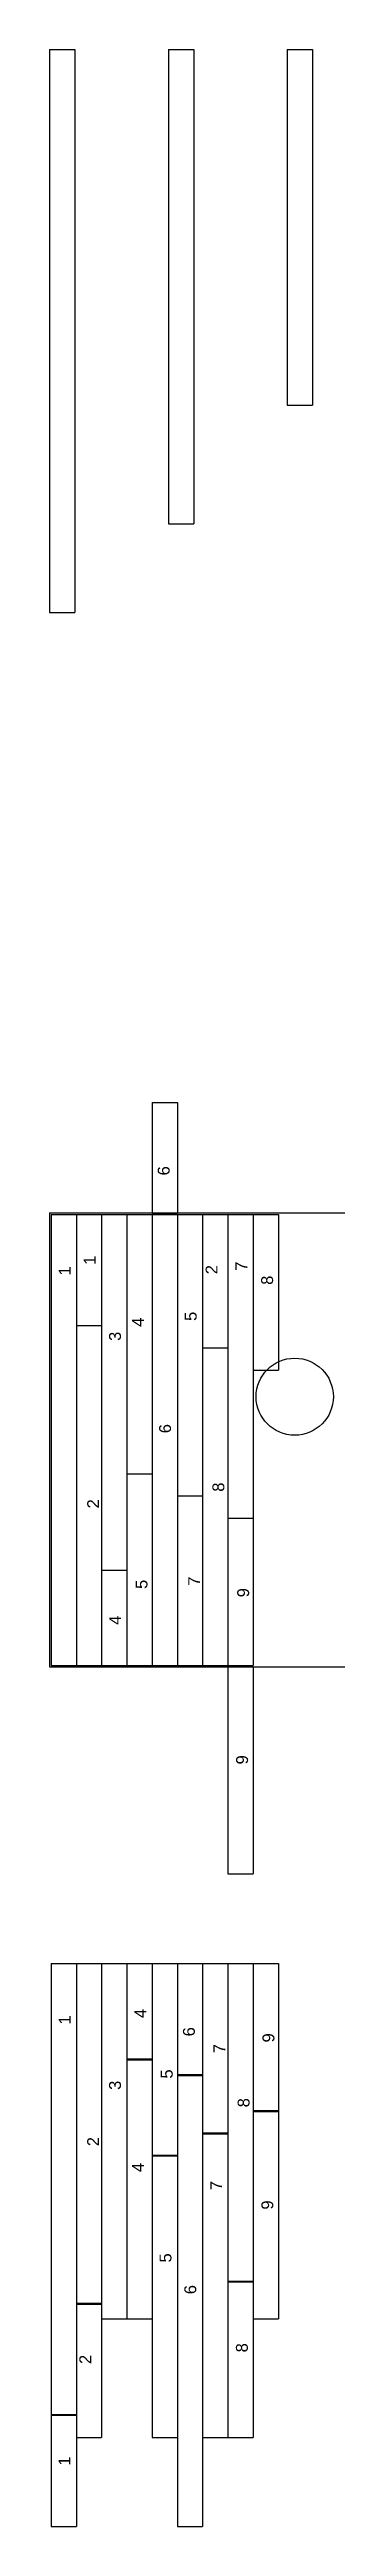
# Model space of a CAD drawing. Header units: centimetres. Extents: x 0 to 955, y -2900 to 5457.
import ezdxf

# ---------------------------------------------------------------- set-up
doc = ezdxf.new("R2010")
doc.units = ezdxf.units.CM
doc.layers.get('0').update_dxf_attribs({"lineweight": 25, "true_color": 0xffffff})
doc.layers.add('Bouche', color=178, linetype='Continuous', lineweight=25, true_color=0x000000)
doc.layers.add('Lattes', color=30, linetype='Continuous', lineweight=25, true_color=0xff7f00)
doc.styles.add('textstyle11', font='')
doc.styles.add('textstyle12', font='')
doc.styles.add('textstyle13', font='')
doc.styles.add('textstyle14', font='')
doc.styles.add('textstyle15', font='')
doc.styles.add('textstyle16', font='')
doc.styles.add('textstyle17', font='')
doc.styles.add('textstyle18', font='')
doc.styles.add('textstyle19', font='')
doc.styles.add('textstyle20', font='')
doc.styles.add('textstyle21', font='')
doc.styles.add('textstyle22', font='')
doc.styles.add('textstyle23', font='')
doc.styles.add('textstyle24', font='')
doc.styles.add('textstyle25', font='')
doc.styles.add('textstyle26', font='')
doc.styles.add('textstyle27', font='')
doc.styles.add('textstyle28', font='')
doc.styles.add('textstyle29', font='')
doc.styles.add('textstyle30', font='')
doc.styles.add('textstyle31', font='')
doc.styles.add('textstyle32', font='')
doc.styles.add('textstyle33', font='')
doc.styles.add('textstyle34', font='')
doc.styles.add('textstyle35', font='')
doc.styles.add('textstyle36', font='')
doc.styles.add('textstyle37', font='')
doc.styles.add('textstyle38', font='')
doc.styles.add('textstyle39', font='')
doc.styles.add('textstyle40', font='')
doc.styles.add('textstyle41', font='')
doc.styles.add('textstyle42', font='')
doc.styles.add('textstyle43', font='')
doc.styles.add('textstyle44', font='')
doc.styles.get('textstyle11').set_extended_font_data('Liberation Sans')
doc.styles.get('textstyle12').set_extended_font_data('Liberation Sans')
doc.styles.get('textstyle13').set_extended_font_data('Liberation Sans')
doc.styles.get('textstyle14').set_extended_font_data('Liberation Sans')
doc.styles.get('textstyle15').set_extended_font_data('Liberation Sans')
doc.styles.get('textstyle16').set_extended_font_data('Liberation Sans')
doc.styles.get('textstyle17').set_extended_font_data('Liberation Sans')
doc.styles.get('textstyle18').set_extended_font_data('Liberation Sans')
doc.styles.get('textstyle19').set_extended_font_data('Liberation Sans')
doc.styles.get('textstyle20').set_extended_font_data('Liberation Sans')
doc.styles.get('textstyle21').set_extended_font_data('Liberation Sans')
doc.styles.get('textstyle22').set_extended_font_data('Liberation Sans')
doc.styles.get('textstyle23').set_extended_font_data('Liberation Sans')
doc.styles.get('textstyle24').set_extended_font_data('Liberation Sans')
doc.styles.get('textstyle25').set_extended_font_data('Liberation Sans')
doc.styles.get('textstyle26').set_extended_font_data('Liberation Sans')
doc.styles.get('textstyle27').set_extended_font_data('Liberation Sans')
doc.styles.get('textstyle28').set_extended_font_data('Liberation Sans')
doc.styles.get('textstyle29').set_extended_font_data('Liberation Sans')
doc.styles.get('textstyle30').set_extended_font_data('Liberation Sans')
doc.styles.get('textstyle31').set_extended_font_data('Liberation Sans')
doc.styles.get('textstyle32').set_extended_font_data('Liberation Sans')
doc.styles.get('textstyle33').set_extended_font_data('Liberation Sans')
doc.styles.get('textstyle34').set_extended_font_data('Liberation Sans')
doc.styles.get('textstyle35').set_extended_font_data('Liberation Sans')
doc.styles.get('textstyle36').set_extended_font_data('Liberation Sans')
doc.styles.get('textstyle37').set_extended_font_data('Liberation Sans')
doc.styles.get('textstyle38').set_extended_font_data('Liberation Sans')
doc.styles.get('textstyle39').set_extended_font_data('Liberation Sans')
doc.styles.get('textstyle40').set_extended_font_data('Liberation Sans')
doc.styles.get('textstyle41').set_extended_font_data('Liberation Sans')
doc.styles.get('textstyle42').set_extended_font_data('Liberation Sans')
doc.styles.get('textstyle43').set_extended_font_data('Liberation Sans')
doc.styles.get('textstyle44').set_extended_font_data('Liberation Sans')

msp = doc.modelspace()

# ---------------------------------------------------------------- linework, layer by layer
msp.add_line((0, 1532), (0, 0))
for p in [(0, 1532), (0, 0)]:
    msp.add_ray(p, (1, 0))
at = {"layer": 'Bouche'}
msp.add_circle((825, 912), 130, dxfattribs=at)
at = {"layer": 'Lattes'}
for p, q in [((0, 5457.4), (0, 3557.4)), ((0, 5457.4), (85, 5457.4)), ((85, 5457.4), (85, 3557.4)), ((400, 5457.4), (485, 5457.4)), ((400, 5457.4), (400, 3857.4)), ((485, 5457.4), (485, 3857.4)), ((800, 5457.4), (885, 5457.4)), ((800, 5457.4), (800, 4257.4)), ((885, 5457.4), (885, 4257.4)), ((800, 4257.4), (885, 4257.4)), ((400, 3857.4), (485, 3857.4)), ((0, 3557.4), (85, 3557.4)), ((345, 1905), (430, 1905)), ((345, 1905), (345, 1530)), ((430, 1905), (430, 1530)), ((5, 1527), (5, 5)), ((5, 1527), (90, 1527)), ((90, 1527), (90, 5)), ((90, 1527), (175, 1527)), ((90, 1527), (90, 1152)), ((175, 1527), (175, 1152)), ((175, 1527), (260, 1527)), ((175, 1527), (175, 327)), ((260, 1527), (260, 327)), ((260, 1527), (345, 1527)), ((260, 1527), (260, 652)), ((345, 1530), (430, 1530)), ((345, 1527), (345, 652)), ((345, 1527), (430, 1527)), ((345, 1527), (345, 5)), ((430, 1527), (515, 1527)), ((430, 1527), (430, 577)), ((430, 1527), (430, 5)), ((515, 1527), (600, 1527)), ((515, 1527), (515, 1077)), ((515, 1527), (515, 577)), ((600, 1527), (600, 1077)), ((600, 1527), (685, 1527)), ((600, 1527), (600, 502)), ((685, 1527), (685, 502)), ((685, 1527), (770, 1527)), ((685, 1527), (685, 1002)), ((770, 1527), (770, 1002)), ((90, 1152), (175, 1152)), ((90, 1152), (175, 1152)), ((90, 1152), (90, 5)), ((175, 1152), (175, 5)), ((515, 1077), (600, 1077)), ((515, 1077), (600, 1077)), ((515, 1077), (515, 5)), ((600, 1077), (600, 5)), ((685, 1002), (770, 1002)), ((260, 652), (345, 652)), ((260, 652), (345, 652)), ((260, 652), (260, 5)), ((345, 652), (345, 5)), ((430, 577), (515, 577)), ((430, 577), (515, 577)), ((430, 577), (430, 5)), ((515, 577), (515, 5)), ((600, 502), (685, 502)), ((600, 502), (685, 502)), ((600, 502), (600, 5)), ((685, 502), (685, 5)), ((175, 327), (260, 327)), ((175, 327), (260, 327)), ((175, 327), (175, 5)), ((260, 327), (260, 5)), ((5, 5), (90, 5)), ((90, 5), (175, 5)), ((175, 5), (260, 5)), ((260, 5), (345, 5)), ((345, 5), (430, 5)), ((430, 5), (430, 5)), ((430, 5), (515, 5)), ((515, 5), (600, 5)), ((600, 5), (685, 5)), ((600, 2), (685, 2)), ((600, 2), (600, -698)), ((685, 2), (685, -698)), ((600, -698), (685, -698)), ((5, -1000), (5, -2522)), ((5, -1000), (90, -1000)), ((90, -1000), (90, -2522)), ((90, -1000), (175, -1000)), ((90, -1000), (175, -1000)), ((90, -1000), (90, -2600)), ((175, -1000), (175, -2600)), ((175, -1000), (260, -1000)), ((175, -1000), (175, -2200)), ((260, -1000), (260, -2200)), ((260, -1000), (345, -1000)), ((260, -1000), (345, -1000)), ((260, -1000), (260, -2200)), ((345, -1000), (345, -2200)), ((345, -1000), (430, -1000)), ((345, -1000), (345, -2600)), ((430, -1000), (430, -2600)), ((430, -1000), (430, -2900)), ((430, -1000), (515, -1000)), ((515, -1000), (515, -2900)), ((515, -1000), (600, -1000)), ((515, -1000), (600, -1000)), ((515, -1000), (515, -2600)), ((600, -1000), (600, -2600)), ((600, -1000), (685, -1000)), ((600, -1000), (685, -1000)), ((600, -1000), (600, -2600)), ((685, -1000), (685, -2600)), ((685, -1000), (770, -1000)), ((685, -1000), (770, -1000)), ((685, -1000), (685, -2200)), ((770, -1000), (770, -2200)), ((260, -1322), (345, -1322)), ((260, -1325), (260, -1775)), ((260, -1325), (345, -1325)), ((430, -1375), (515, -1375)), ((430, -1378), (515, -1378)), ((600, -1500), (600, -2072)), ((685, -1497), (770, -1497)), ((685, -1500), (770, -1500)), ((515, -1572), (515, -1572)), ((515, -1572), (600, -1572)), ((515, -1575), (600, -1575)), ((345, -1647), (430, -1647)), ((345, -1650), (430, -1650)), ((600, -2072), (685, -2072)), ((600, -2075), (685, -2075)), ((90, -2147), (175, -2147)), ((90, -2150), (175, -2150)), ((175, -2200), (260, -2200)), ((260, -2200), (345, -2200)), ((685, -2200), (770, -2200)), ((5, -2522), (5, -2900)), ((5, -2522), (90, -2522)), ((5, -2525), (90, -2525)), ((90, -2522), (90, -2900)), ((90, -2600), (175, -2600)), ((345, -2600), (430, -2600)), ((515, -2600), (600, -2600)), ((600, -2600), (685, -2600)), ((5, -2900), (90, -2900)), ((430, -2900), (515, -2900))]:
    msp.add_line(p, q, dxfattribs=at)

# ---------------------------------------------------------------- texts
at = {"layer": 'Lattes', "char_height": 40, "attachment_point": 1, "rotation": 90}
for s, insert, style in [('6', (363.8, 1658.6), 'textstyle28'), ('1', (30.9, 1320.8), 'textstyle11'), ('1', (114.9, 1356.9), 'textstyle14'), ('2', (525, 1325), 'textstyle16'), ('7', (625.6, 1336.6), 'textstyle34'), ('8', (712, 1289.4), 'textstyle44'), ('4', (277.4, 1147.5), 'textstyle22'), ('5', (454.9, 1167.6), 'textstyle32'), ('3', (200, 1100), 'textstyle19'), ('6', (368.4, 788.6), 'textstyle27'), ('8', (547.8, 591.2), 'textstyle37'), ('2', (126.4, 534.9), 'textstyle15'), ('5', (289.2, 263.2), 'textstyle25'), ('7', (466.4, 273.8), 'textstyle33'), ('9', (631.5, 235.1), 'textstyle40'), ('4', (200.4, 142.1), 'textstyle21'), ('9', (627.8, -328.8), 'textstyle41'), ('4', (285.4, -1184.9), 'textstyle23'), ('1', (30.9, -1206.2), 'textstyle12'), ('6', (448.8, -1246.4), 'textstyle30'), ('9', (716.5, -1266.9), 'textstyle42'), ('7', (551.4, -1303.2), 'textstyle35'), ('3', (200, -1427), 'textstyle20'), ('5', (374.2, -1388.8), 'textstyle26'), ('8', (632.8, -1485.8), 'textstyle38'), ('2', (126.4, -1617.1), 'textstyle17'), ('4', (277.4, -1704.5), 'textstyle24'), ('7', (540.6, -1765.4), 'textstyle36'), ('9', (712.8, -1830.8), 'textstyle43'), ('5', (369.9, -2009.4), 'textstyle31'), ('6', (453.4, -2116.4), 'textstyle29'), ('2', (100, -2352), 'textstyle18'), ('8', (627, -2312.6), 'textstyle39'), ('1', (29.9, -2695.1), 'textstyle13')]:
    msp.add_mtext(s, dxfattribs=dict(at, insert=insert, style=style))

doc.saveas('drawing.dxf')
